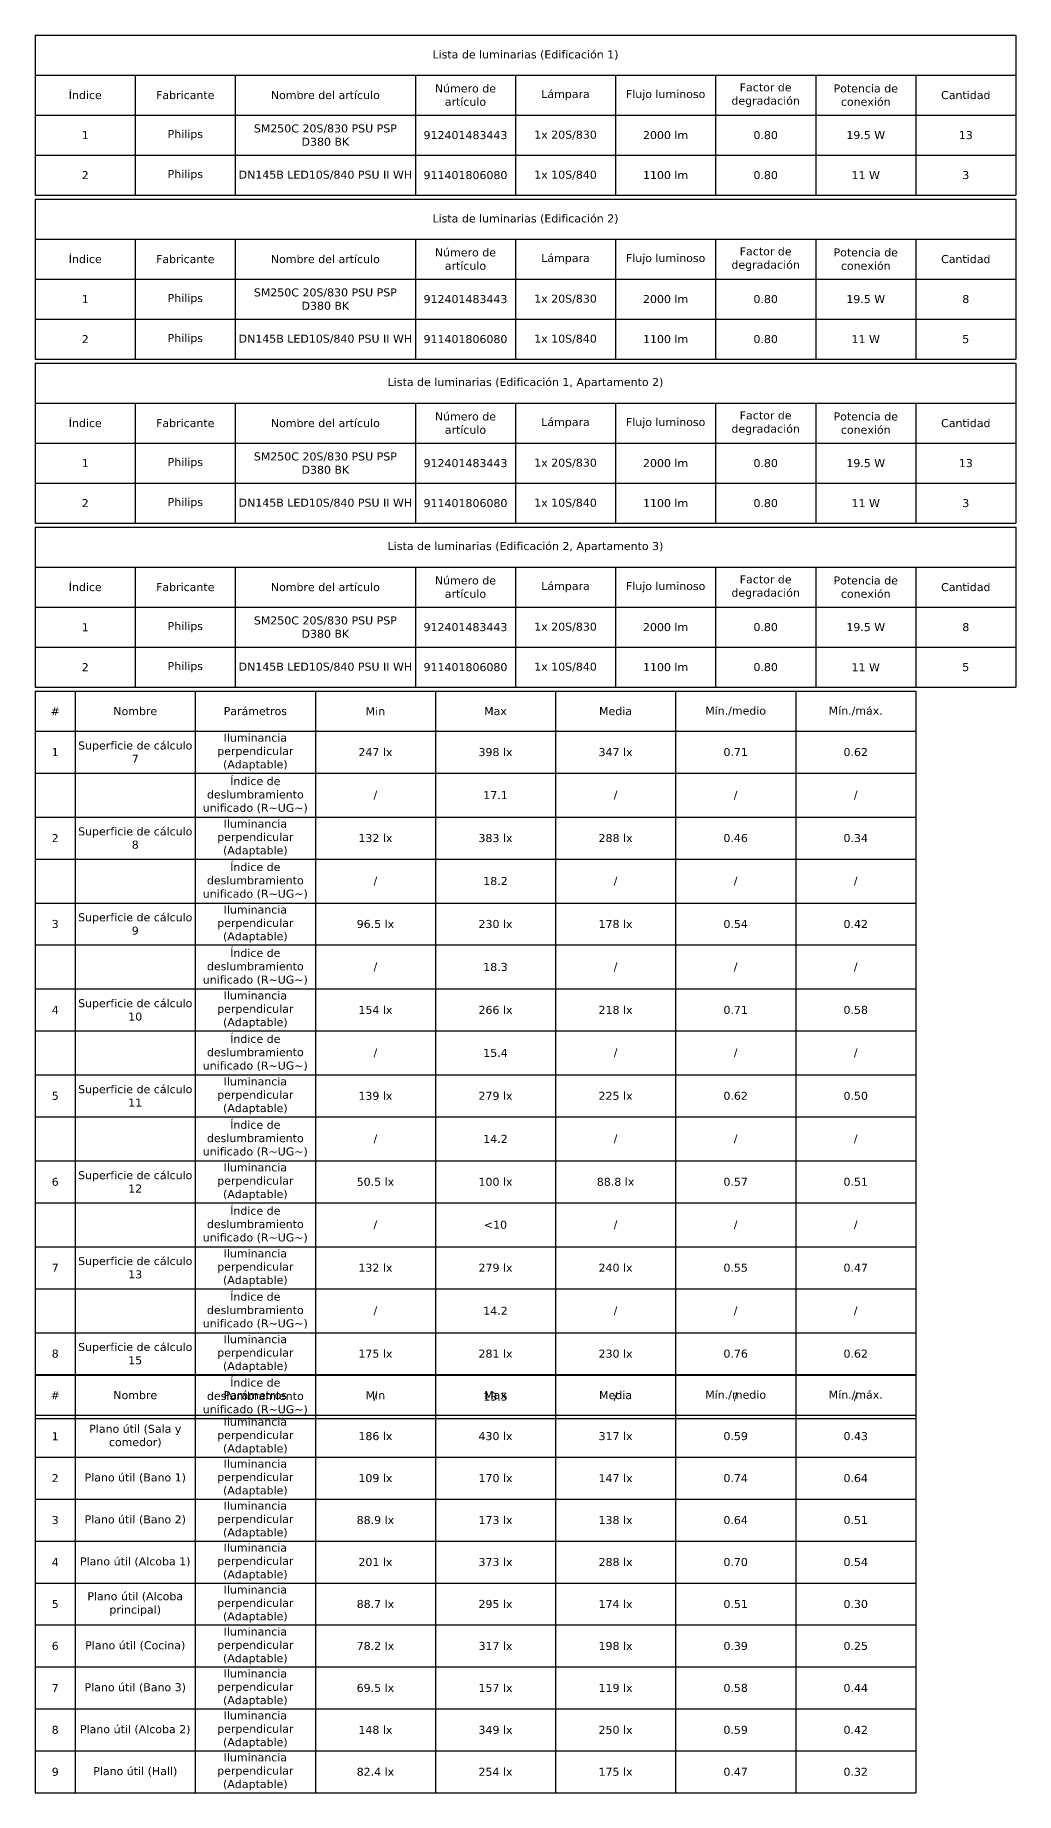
# Model space of a CAD drawing. Header units: inches. Extents: x 17.8 to 88.1, y -35.4 to 9.6.
# Drawn here: x 63.55 to 88.05, y -35.36 to 8.58 of the extents above; entities that cross this region are included whole.
import ezdxf

# ---------------------------------------------------------------- set-up
doc = ezdxf.new("R2010")
doc.units = ezdxf.units.IN
doc.header["$MEASUREMENT"] = 0
for name, color, linetype, true_color in [('DLX_BLD0_LUMKEY', 7, 'Continuous', 0x969696), ('DLX_BLD0_RESKEY', 7, 'Continuous', 0x707070), ('DLX_BLD1_LUMKEY', 7, 'Continuous', 0x969696), ('DLX_BLD1_RESKEY', 7, 'Continuous', 0x707070)]:
    doc.layers.add(name, color=color, linetype=linetype, true_color=true_color)
doc.styles.add('TableTextStyle', font='')
doc.styles.get('TableTextStyle').set_extended_font_data('VERDANA.TTF')

# ---------------------------------------------------------------- blocks, each defined once
blk = doc.blocks.new('*T2')
at = {"layer": 'DLX_BLD0_LUMKEY', "color": 0, "linetype": 'ByBlock', "lineweight": -2}
for p, q in [((0, 0), (24.5, 0)), ((0, 0), (0, -4)), ((24.5, 0), (24.5, -4)), ((0, -1), (24.5, -1)), ((2.5, -1), (2.5, -4)), ((5, -1), (5, -4)), ((9.5, -1), (9.5, -4)), ((12, -1), (12, -4)), ((14.5, -1), (14.5, -4)), ((17, -1), (17, -4)), ((19.5, -1), (19.5, -4)), ((22, -1), (22, -4)), ((0, -2), (24.5, -2)), ((0, -3), (24.5, -3)), ((0, -4), (24.5, -4))]:
    blk.add_line(p, q, dxfattribs=at)
at = {"layer": 'DLX_BLD0_LUMKEY', "color": 0, "char_height": 0.2, "attachment_point": 5, "style": 'TableTextStyle'}
for s, insert, width in [('Lista de luminarias (Edificación 1)', (12.25, -0.5), 24.38), ('Número de artículo', (10.75, -1.5), 2.38), ('Factor de degradación', (18.25, -1.5), 2.38), ('Potencia de conexión', (20.75, -1.5), 2.38), ('Índice', (1.25, -1.5), 2.38), ('Fabricante', (3.75, -1.5), 2.38), ('Nombre del artículo', (7.25, -1.5), 4.38), ('Lámpara', (13.25, -1.5), 2.38), ('Flujo luminoso', (15.75, -1.5), 2.38), ('Cantidad', (23.25, -1.5), 2.38), ('1', (1.25, -2.5), 2.38), ('Philips', (3.75, -2.5), 2.38), ('SM250C 20S/830 PSU PSP D380 BK', (7.25, -2.5), 4.38), ('912401483443', (10.75, -2.5), 2.38), ('1x 20S/830', (13.25, -2.5), 2.38), ('2000 lm', (15.75, -2.5), 2.38), ('0.80', (18.25, -2.5), 2.38), ('19.5 W', (20.75, -2.5), 2.38), ('13', (23.25, -2.5), 2.38), ('2', (1.25, -3.5), 2.38), ('Philips', (3.75, -3.5), 2.38), ('DN145B LED10S/840 PSU II WH', (7.25, -3.5), 4.38), ('911401806080', (10.75, -3.5), 2.38), ('1x 10S/840', (13.25, -3.5), 2.38), ('1100 lm', (15.75, -3.5), 2.38), ('0.80', (18.25, -3.5), 2.38), ('11 W', (20.75, -3.5), 2.38), ('3', (23.25, -3.5), 2.38)]:
    blk.add_mtext(s, dxfattribs=dict(at, insert=insert, width=width))
blk = doc.blocks.new('*T3')
at = {"layer": 'DLX_BLD1_LUMKEY', "color": 0, "linetype": 'ByBlock', "lineweight": -2}
for p, q in [((0, 0), (24.5, 0)), ((0, 0), (0, -4)), ((24.5, 0), (24.5, -4)), ((0, -1), (24.5, -1)), ((2.5, -1), (2.5, -4)), ((5, -1), (5, -4)), ((9.5, -1), (9.5, -4)), ((12, -1), (12, -4)), ((14.5, -1), (14.5, -4)), ((17, -1), (17, -4)), ((19.5, -1), (19.5, -4)), ((22, -1), (22, -4)), ((0, -2), (24.5, -2)), ((0, -3), (24.5, -3)), ((0, -4), (24.5, -4))]:
    blk.add_line(p, q, dxfattribs=at)
at = {"layer": 'DLX_BLD1_LUMKEY', "color": 0, "char_height": 0.2, "attachment_point": 5, "style": 'TableTextStyle'}
for s, insert, width in [('Lista de luminarias (Edificación 2)', (12.25, -0.5), 24.38), ('Número de artículo', (10.75, -1.5), 2.38), ('Factor de degradación', (18.25, -1.5), 2.38), ('Potencia de conexión', (20.75, -1.5), 2.38), ('Índice', (1.25, -1.5), 2.38), ('Fabricante', (3.75, -1.5), 2.38), ('Nombre del artículo', (7.25, -1.5), 4.38), ('Lámpara', (13.25, -1.5), 2.38), ('Flujo luminoso', (15.75, -1.5), 2.38), ('Cantidad', (23.25, -1.5), 2.38), ('1', (1.25, -2.5), 2.38), ('Philips', (3.75, -2.5), 2.38), ('SM250C 20S/830 PSU PSP D380 BK', (7.25, -2.5), 4.38), ('912401483443', (10.75, -2.5), 2.38), ('1x 20S/830', (13.25, -2.5), 2.38), ('2000 lm', (15.75, -2.5), 2.38), ('0.80', (18.25, -2.5), 2.38), ('19.5 W', (20.75, -2.5), 2.38), ('8', (23.25, -2.5), 2.38), ('2', (1.25, -3.5), 2.38), ('Philips', (3.75, -3.5), 2.38), ('DN145B LED10S/840 PSU II WH', (7.25, -3.5), 4.38), ('911401806080', (10.75, -3.5), 2.38), ('1x 10S/840', (13.25, -3.5), 2.38), ('1100 lm', (15.75, -3.5), 2.38), ('0.80', (18.25, -3.5), 2.38), ('11 W', (20.75, -3.5), 2.38), ('5', (23.25, -3.5), 2.38)]:
    blk.add_mtext(s, dxfattribs=dict(at, insert=insert, width=width))
blk = doc.blocks.new('*T4')
at = {"layer": 'DLX_BLD0_LUMKEY', "color": 0, "linetype": 'ByBlock', "lineweight": -2}
for p, q in [((0, 0), (24.5, 0)), ((0, 0), (0, -4)), ((24.5, 0), (24.5, -4)), ((0, -1), (24.5, -1)), ((2.5, -1), (2.5, -4)), ((5, -1), (5, -4)), ((9.5, -1), (9.5, -4)), ((12, -1), (12, -4)), ((14.5, -1), (14.5, -4)), ((17, -1), (17, -4)), ((19.5, -1), (19.5, -4)), ((22, -1), (22, -4)), ((0, -2), (24.5, -2)), ((0, -3), (24.5, -3)), ((0, -4), (24.5, -4))]:
    blk.add_line(p, q, dxfattribs=at)
at = {"layer": 'DLX_BLD0_LUMKEY', "color": 0, "char_height": 0.2, "attachment_point": 5, "style": 'TableTextStyle'}
for s, insert, width in [('Lista de luminarias (Edificación 1, Apartamento 2)', (12.25, -0.5), 24.38), ('Número de artículo', (10.75, -1.5), 2.38), ('Factor de degradación', (18.25, -1.5), 2.38), ('Potencia de conexión', (20.75, -1.5), 2.38), ('Índice', (1.25, -1.5), 2.38), ('Fabricante', (3.75, -1.5), 2.38), ('Nombre del artículo', (7.25, -1.5), 4.38), ('Lámpara', (13.25, -1.5), 2.38), ('Flujo luminoso', (15.75, -1.5), 2.38), ('Cantidad', (23.25, -1.5), 2.38), ('1', (1.25, -2.5), 2.38), ('Philips', (3.75, -2.5), 2.38), ('SM250C 20S/830 PSU PSP D380 BK', (7.25, -2.5), 4.38), ('912401483443', (10.75, -2.5), 2.38), ('1x 20S/830', (13.25, -2.5), 2.38), ('2000 lm', (15.75, -2.5), 2.38), ('0.80', (18.25, -2.5), 2.38), ('19.5 W', (20.75, -2.5), 2.38), ('13', (23.25, -2.5), 2.38), ('2', (1.25, -3.5), 2.38), ('Philips', (3.75, -3.5), 2.38), ('DN145B LED10S/840 PSU II WH', (7.25, -3.5), 4.38), ('911401806080', (10.75, -3.5), 2.38), ('1x 10S/840', (13.25, -3.5), 2.38), ('1100 lm', (15.75, -3.5), 2.38), ('0.80', (18.25, -3.5), 2.38), ('11 W', (20.75, -3.5), 2.38), ('3', (23.25, -3.5), 2.38)]:
    blk.add_mtext(s, dxfattribs=dict(at, insert=insert, width=width))
blk = doc.blocks.new('*T5')
at = {"layer": 'DLX_BLD1_LUMKEY', "color": 0, "linetype": 'ByBlock', "lineweight": -2}
for p, q in [((0, 0), (24.5, 0)), ((0, 0), (0, -4)), ((24.5, 0), (24.5, -4)), ((0, -1), (24.5, -1)), ((2.5, -1), (2.5, -4)), ((5, -1), (5, -4)), ((9.5, -1), (9.5, -4)), ((12, -1), (12, -4)), ((14.5, -1), (14.5, -4)), ((17, -1), (17, -4)), ((19.5, -1), (19.5, -4)), ((22, -1), (22, -4)), ((0, -2), (24.5, -2)), ((0, -3), (24.5, -3)), ((0, -4), (24.5, -4))]:
    blk.add_line(p, q, dxfattribs=at)
at = {"layer": 'DLX_BLD1_LUMKEY', "color": 0, "char_height": 0.2, "attachment_point": 5, "style": 'TableTextStyle'}
for s, insert, width in [('Lista de luminarias (Edificación 2, Apartamento 3)', (12.25, -0.5), 24.38), ('Número de artículo', (10.75, -1.5), 2.38), ('Factor de degradación', (18.25, -1.5), 2.38), ('Potencia de conexión', (20.75, -1.5), 2.38), ('Índice', (1.25, -1.5), 2.38), ('Fabricante', (3.75, -1.5), 2.38), ('Nombre del artículo', (7.25, -1.5), 4.38), ('Lámpara', (13.25, -1.5), 2.38), ('Flujo luminoso', (15.75, -1.5), 2.38), ('Cantidad', (23.25, -1.5), 2.38), ('1', (1.25, -2.5), 2.38), ('Philips', (3.75, -2.5), 2.38), ('SM250C 20S/830 PSU PSP D380 BK', (7.25, -2.5), 4.38), ('912401483443', (10.75, -2.5), 2.38), ('1x 20S/830', (13.25, -2.5), 2.38), ('2000 lm', (15.75, -2.5), 2.38), ('0.80', (18.25, -2.5), 2.38), ('19.5 W', (20.75, -2.5), 2.38), ('8', (23.25, -2.5), 2.38), ('2', (1.25, -3.5), 2.38), ('Philips', (3.75, -3.5), 2.38), ('DN145B LED10S/840 PSU II WH', (7.25, -3.5), 4.38), ('911401806080', (10.75, -3.5), 2.38), ('1x 10S/840', (13.25, -3.5), 2.38), ('1100 lm', (15.75, -3.5), 2.38), ('0.80', (18.25, -3.5), 2.38), ('11 W', (20.75, -3.5), 2.38), ('5', (23.25, -3.5), 2.38)]:
    blk.add_mtext(s, dxfattribs=dict(at, insert=insert, width=width))
blk = doc.blocks.new('*T139')
at = {"layer": 'DLX_BLD0_RESKEY', "color": 0, "linetype": 'ByBlock', "lineweight": -2}
for p, q in [((0, 0), (22, 0)), ((0, 0), (0, -18.186)), ((1, 0), (1, -18.186)), ((4, 0), (4, -18.186)), ((7, 0), (7, -18.186)), ((10, 0), (10, -18.186)), ((13, 0), (13, -18.186)), ((16, 0), (16, -18.186)), ((19, 0), (19, -18.186)), ((22, 0), (22, -18.186)), ((0, -1), (22, -1)), ((0, -2.049), (22, -2.049)), ((0, -3.148), (22, -3.148)), ((0, -4.197), (22, -4.197)), ((0, -5.296), (22, -5.296)), ((0, -6.345), (22, -6.345)), ((0, -7.445), (22, -7.445)), ((0, -8.494), (22, -8.494)), ((0, -9.593), (22, -9.593)), ((0, -10.642), (22, -10.642)), ((0, -11.741), (22, -11.741)), ((0, -12.79), (22, -12.79)), ((0, -13.889), (22, -13.889)), ((0, -14.938), (22, -14.938)), ((0, -16.038), (22, -16.038)), ((0, -17.086), (22, -17.086)), ((0, -18.186), (22, -18.186))]:
    blk.add_line(p, q, dxfattribs=at)
at = {"layer": 'DLX_BLD0_RESKEY', "color": 0, "char_height": 0.2, "attachment_point": 5, "style": 'TableTextStyle'}
for s, insert, width in [('#', (0.5, -0.5), 0.88), ('Nombre', (2.5, -0.5), 2.88), ('Parámetros', (5.5, -0.5), 2.88), ('Min', (8.5, -0.5), 2.88), ('Max', (11.5, -0.5), 2.88), ('Media', (14.5, -0.5), 2.88), ('Mín./medio', (17.5, -0.5), 2.88), ('Mín./máx.', (20.5, -0.5), 2.88), ('Superficie de cálculo 7', (2.5, -1.524), 2.88), ('Iluminancia perpendicular (Adaptable)', (5.5, -1.524), 2.88), ('1', (0.5, -1.524), 0.88), ('247 lx', (8.5, -1.524), 2.88), ('398 lx', (11.5, -1.524), 2.88), ('347 lx', (14.5, -1.524), 2.88), ('0.71', (17.5, -1.524), 2.88), ('0.62', (20.5, -1.524), 2.88), ('Índice de deslumbramiento unificado (R~UG~)', (5.5, -2.599), 2.88), ('/', (8.5, -2.599), 2.88), ('17.1', (11.5, -2.599), 2.88), ('/', (14.5, -2.599), 2.88), ('/', (17.5, -2.599), 2.88), ('/', (20.5, -2.599), 2.88), ('Superficie de cálculo 8', (2.5, -3.673), 2.88), ('Iluminancia perpendicular (Adaptable)', (5.5, -3.673), 2.88), ('2', (0.5, -3.673), 0.88), ('132 lx', (8.5, -3.673), 2.88), ('383 lx', (11.5, -3.673), 2.88), ('288 lx', (14.5, -3.673), 2.88), ('0.46', (17.5, -3.673), 2.88), ('0.34', (20.5, -3.673), 2.88), ('Índice de deslumbramiento unificado (R~UG~)', (5.5, -4.747), 2.88), ('/', (8.5, -4.747), 2.88), ('18.2', (11.5, -4.747), 2.88), ('/', (14.5, -4.747), 2.88), ('/', (17.5, -4.747), 2.88), ('/', (20.5, -4.747), 2.88), ('Superficie de cálculo 9', (2.5, -5.821), 2.88), ('Iluminancia perpendicular (Adaptable)', (5.5, -5.821), 2.88), ('96.5 lx', (8.5, -5.821), 2.88), ('230 lx', (11.5, -5.821), 2.88), ('178 lx', (14.5, -5.821), 2.88), ('3', (0.5, -5.821), 0.88), ('0.54', (17.5, -5.821), 2.88), ('0.42', (20.5, -5.821), 2.88), ('Índice de deslumbramiento unificado (R~UG~)', (5.5, -6.895), 2.88), ('/', (8.5, -6.895), 2.88), ('18.3', (11.5, -6.895), 2.88), ('/', (14.5, -6.895), 2.88), ('/', (17.5, -6.895), 2.88), ('/', (20.5, -6.895), 2.88), ('4', (0.5, -7.969), 0.88), ('Superficie de cálculo 10', (2.5, -7.969), 2.88), ('Iluminancia perpendicular (Adaptable)', (5.5, -7.969), 2.88), ('154 lx', (8.5, -7.969), 2.88), ('266 lx', (11.5, -7.969), 2.88), ('218 lx', (14.5, -7.969), 2.88), ('0.71', (17.5, -7.969), 2.88), ('0.58', (20.5, -7.969), 2.88), ('Índice de deslumbramiento unificado (R~UG~)', (5.5, -9.043), 2.88), ('/', (8.5, -9.043), 2.88), ('15.4', (11.5, -9.043), 2.88), ('/', (14.5, -9.043), 2.88), ('/', (17.5, -9.043), 2.88), ('/', (20.5, -9.043), 2.88), ('Iluminancia perpendicular (Adaptable)', (5.5, -10.117), 2.88), ('5', (0.5, -10.117), 0.88), ('Superficie de cálculo 11', (2.5, -10.117), 2.88), ('139 lx', (8.5, -10.117), 2.88), ('279 lx', (11.5, -10.117), 2.88), ('225 lx', (14.5, -10.117), 2.88), ('0.62', (17.5, -10.117), 2.88), ('0.50', (20.5, -10.117), 2.88), ('Índice de deslumbramiento unificado (R~UG~)', (5.5, -11.191), 2.88), ('/', (8.5, -11.191), 2.88), ('14.2', (11.5, -11.191), 2.88), ('/', (14.5, -11.191), 2.88), ('/', (17.5, -11.191), 2.88), ('/', (20.5, -11.191), 2.88), ('Iluminancia perpendicular (Adaptable)', (5.5, -12.266), 2.88), ('6', (0.5, -12.266), 0.88), ('Superficie de cálculo 12', (2.5, -12.266), 2.88), ('50.5 lx', (8.5, -12.266), 2.88), ('100 lx', (11.5, -12.266), 2.88), ('88.8 lx', (14.5, -12.266), 2.88), ('0.57', (17.5, -12.266), 2.88), ('0.51', (20.5, -12.266), 2.88), ('Índice de deslumbramiento unificado (R~UG~)', (5.5, -13.34), 2.88), ('/', (8.5, -13.34), 2.88), ('<10', (11.5, -13.34), 2.88), ('/', (14.5, -13.34), 2.88), ('/', (17.5, -13.34), 2.88), ('/', (20.5, -13.34), 2.88), ('Iluminancia perpendicular (Adaptable)', (5.5, -14.414), 2.88), ('7', (0.5, -14.414), 0.88), ('Superficie de cálculo 13', (2.5, -14.414), 2.88), ('132 lx', (8.5, -14.414), 2.88), ('279 lx', (11.5, -14.414), 2.88), ('240 lx', (14.5, -14.414), 2.88), ('0.55', (17.5, -14.414), 2.88), ('0.47', (20.5, -14.414), 2.88), ('Índice de deslumbramiento unificado (R~UG~)', (5.5, -15.488), 2.88), ('/', (8.5, -15.488), 2.88), ('/', (14.5, -15.488), 2.88), ('/', (17.5, -15.488), 2.88), ('/', (20.5, -15.488), 2.88), ('14.2', (11.5, -15.488), 2.88), ('Iluminancia perpendicular (Adaptable)', (5.5, -16.562), 2.88), ('8', (0.5, -16.562), 0.88), ('Superficie de cálculo 15', (2.5, -16.562), 2.88), ('175 lx', (8.5, -16.562), 2.88), ('281 lx', (11.5, -16.562), 2.88), ('230 lx', (14.5, -16.562), 2.88), ('0.76', (17.5, -16.562), 2.88), ('0.62', (20.5, -16.562), 2.88), ('Índice de deslumbramiento unificado (R~UG~)', (5.5, -17.636), 2.88), ('/', (8.5, -17.636), 2.88), ('13.5', (11.5, -17.636), 2.88), ('/', (14.5, -17.636), 2.88), ('/', (17.5, -17.636), 2.88), ('/', (20.5, -17.636), 2.88)]:
    blk.add_mtext(s, dxfattribs=dict(at, insert=insert, width=width))
blk = doc.blocks.new('*T140')
at = {"layer": 'DLX_BLD1_RESKEY', "color": 0, "linetype": 'ByBlock', "lineweight": -2}
for p, q in [((0, 0), (22, 0)), ((0, 0), (0, -10.44)), ((1, 0), (1, -10.44)), ((4, 0), (4, -10.44)), ((7, 0), (7, -10.44)), ((10, 0), (10, -10.44)), ((13, 0), (13, -10.44)), ((16, 0), (16, -10.44)), ((19, 0), (19, -10.44)), ((22, 0), (22, -10.44)), ((0, -1), (22, -1)), ((0, -2.049), (22, -2.049)), ((0, -3.098), (22, -3.098)), ((0, -4.147), (22, -4.147)), ((0, -5.196), (22, -5.196)), ((0, -6.244), (22, -6.244)), ((0, -7.293), (22, -7.293)), ((0, -8.342), (22, -8.342)), ((0, -9.391), (22, -9.391)), ((0, -10.44), (22, -10.44))]:
    blk.add_line(p, q, dxfattribs=at)
at = {"layer": 'DLX_BLD1_RESKEY', "color": 0, "char_height": 0.2, "attachment_point": 5, "style": 'TableTextStyle'}
for s, insert, width in [('#', (0.5, -0.5), 0.88), ('Nombre', (2.5, -0.5), 2.88), ('Parámetros', (5.5, -0.5), 2.88), ('Min', (8.5, -0.5), 2.88), ('Max', (11.5, -0.5), 2.88), ('Media', (14.5, -0.5), 2.88), ('Mín./medio', (17.5, -0.5), 2.88), ('Mín./máx.', (20.5, -0.5), 2.88), ('Plano útil (Sala y comedor)', (2.5, -1.524), 2.88), ('Iluminancia perpendicular (Adaptable)', (5.5, -1.524), 2.88), ('1', (0.5, -1.524), 0.88), ('186 lx', (8.5, -1.524), 2.88), ('430 lx', (11.5, -1.524), 2.88), ('317 lx', (14.5, -1.524), 2.88), ('0.59', (17.5, -1.524), 2.88), ('0.43', (20.5, -1.524), 2.88), ('Iluminancia perpendicular (Adaptable)', (5.5, -2.573), 2.88), ('2', (0.5, -2.573), 0.88), ('Plano útil (Bano 1)', (2.5, -2.573), 2.88), ('109 lx', (8.5, -2.573), 2.88), ('170 lx', (11.5, -2.573), 2.88), ('147 lx', (14.5, -2.573), 2.88), ('0.74', (17.5, -2.573), 2.88), ('0.64', (20.5, -2.573), 2.88), ('Plano útil (Bano 2)', (2.5, -3.622), 2.88), ('Iluminancia perpendicular (Adaptable)', (5.5, -3.622), 2.88), ('88.9 lx', (8.5, -3.622), 2.88), ('173 lx', (11.5, -3.622), 2.88), ('138 lx', (14.5, -3.622), 2.88), ('3', (0.5, -3.622), 0.88), ('0.64', (17.5, -3.622), 2.88), ('0.51', (20.5, -3.622), 2.88), ('Iluminancia perpendicular (Adaptable)', (5.5, -4.671), 2.88), ('4', (0.5, -4.671), 0.88), ('Plano útil (Alcoba 1)', (2.5, -4.671), 2.88), ('201 lx', (8.5, -4.671), 2.88), ('373 lx', (11.5, -4.671), 2.88), ('288 lx', (14.5, -4.671), 2.88), ('0.70', (17.5, -4.671), 2.88), ('0.54', (20.5, -4.671), 2.88), ('Iluminancia perpendicular (Adaptable)', (5.5, -5.72), 2.88), ('5', (0.5, -5.72), 0.88), ('Plano útil (Alcoba principal)', (2.5, -5.72), 2.88), ('88.7 lx', (8.5, -5.72), 2.88), ('295 lx', (11.5, -5.72), 2.88), ('174 lx', (14.5, -5.72), 2.88), ('0.51', (17.5, -5.72), 2.88), ('0.30', (20.5, -5.72), 2.88), ('Iluminancia perpendicular (Adaptable)', (5.5, -6.769), 2.88), ('6', (0.5, -6.769), 0.88), ('Plano útil (Cocina)', (2.5, -6.769), 2.88), ('78.2 lx', (8.5, -6.769), 2.88), ('317 lx', (11.5, -6.769), 2.88), ('198 lx', (14.5, -6.769), 2.88), ('0.39', (17.5, -6.769), 2.88), ('0.25', (20.5, -6.769), 2.88), ('Iluminancia perpendicular (Adaptable)', (5.5, -7.818), 2.88), ('7', (0.5, -7.818), 0.88), ('Plano útil (Bano 3)', (2.5, -7.818), 2.88), ('69.5 lx', (8.5, -7.818), 2.88), ('157 lx', (11.5, -7.818), 2.88), ('119 lx', (14.5, -7.818), 2.88), ('0.58', (17.5, -7.818), 2.88), ('0.44', (20.5, -7.818), 2.88), ('8', (0.5, -8.867), 0.88), ('Plano útil (Alcoba 2)', (2.5, -8.867), 2.88), ('Iluminancia perpendicular (Adaptable)', (5.5, -8.867), 2.88), ('148 lx', (8.5, -8.867), 2.88), ('349 lx', (11.5, -8.867), 2.88), ('250 lx', (14.5, -8.867), 2.88), ('0.59', (17.5, -8.867), 2.88), ('0.42', (20.5, -8.867), 2.88), ('Iluminancia perpendicular (Adaptable)', (5.5, -9.915), 2.88), ('9', (0.5, -9.915), 0.88), ('Plano útil (Hall)', (2.5, -9.915), 2.88), ('82.4 lx', (8.5, -9.915), 2.88), ('254 lx', (11.5, -9.915), 2.88), ('175 lx', (14.5, -9.915), 2.88), ('0.47', (17.5, -9.915), 2.88), ('0.32', (20.5, -9.915), 2.88)]:
    blk.add_mtext(s, dxfattribs=dict(at, insert=insert, width=width))

msp = doc.modelspace()

# ---------------------------------------------------------------- block references
for name, p in [('*T2', (63.552, 8.581)), ('*T3', (63.552, 4.481)), ('*T4', (63.552, 0.381)), ('*T5', (63.552, -3.719)), ('*T139', (63.552, -7.819)), ('*T140', (63.552, -24.919))]:
    msp.add_blockref(name, p)

doc.saveas('drawing.dxf')
